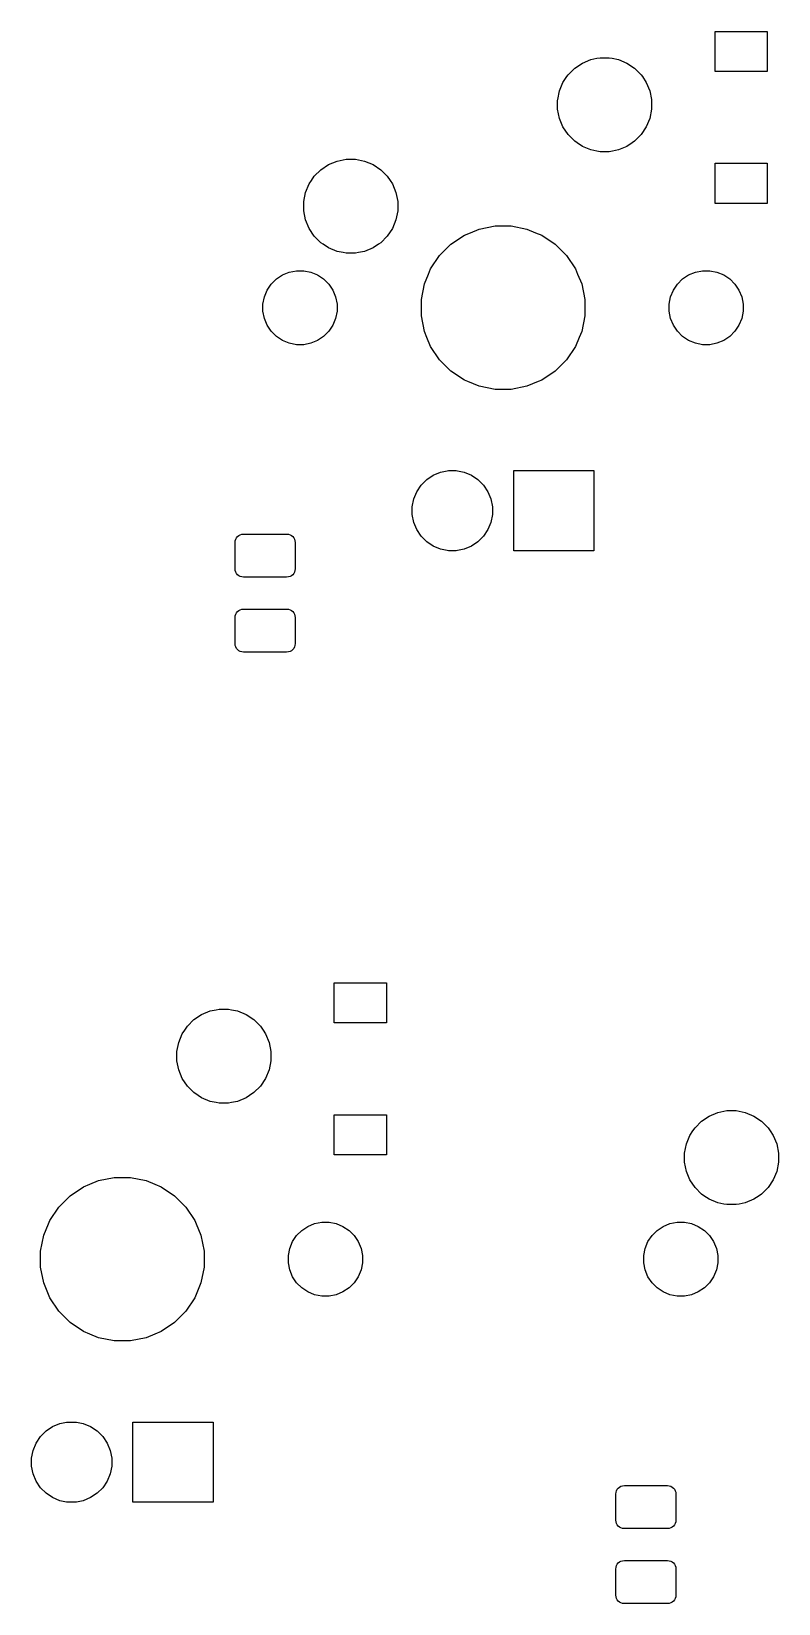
# Model space of a CAD drawing. Extents: x -9 to 373, y -109 to 9.
# Drawn here: x 288.24 to 306.93, y -32.43 to 6.91 of the extents above; entities that cross this region are included whole.
import ezdxf

# ---------------------------------------------------------------- set-up
doc = ezdxf.new("R2010")
doc.units = 0
doc.layers.add('BLACK', color=7, linetype='CONTINUOUS')

msp = doc.modelspace()

# ---------------------------------------------------------------- linework, layer by layer
at = {"layer": 'BLACK', "linetype": 'CONTINUOUS'}
for p, q in [((305.34, 5.9115), (305.34, 6.9135)), ((305.34, 6.9135), (306.642, 6.9135)), ((306.642, 6.9135), (306.642, 5.9115)), ((301.664, 5.82965), (301.828, 5.99346)), ((301.828, 5.99346), (302.02, 6.12216)), ((302.02, 6.12216), (302.234, 6.21081)), ((302.02, 6.12216), (302.02, 6.12216)), ((302.234, 6.21081), (302.386, 6.24094)), ((302.386, 6.24094), (302.462, 6.256)), ((302.462, 6.256), (302.693, 6.256)), ((302.693, 6.256), (302.769, 6.24094)), ((302.769, 6.24094), (302.921, 6.21081)), ((302.921, 6.21081), (303.135, 6.12216)), ((303.135, 6.12216), (303.135, 6.12216)), ((303.135, 6.12216), (303.327, 5.99346)), ((303.327, 5.99346), (303.491, 5.82965)), ((306.642, 5.9115), (305.34, 5.9115)), ((301.447, 5.42303), (301.535, 5.63704)), ((301.535, 5.63704), (301.634, 5.78479)), ((301.634, 5.78479), (301.664, 5.82965)), ((303.491, 5.82965), (303.521, 5.78479)), ((303.521, 5.78479), (303.62, 5.63704)), ((303.62, 5.63704), (303.708, 5.42303)), ((301.401, 5.19583), (301.405, 5.21297)), ((301.401, 4.96417), (301.401, 5.19583)), ((301.405, 5.21297), (301.447, 5.42302)), ((301.447, 5.42302), (301.447, 5.42303)), ((303.708, 5.42303), (303.708, 5.42302)), ((303.708, 5.42302), (303.75, 5.21297)), ((303.75, 5.21297), (303.753, 5.19583)), ((303.753, 5.19583), (303.753, 4.96417)), ((301.447, 4.73697), (301.401, 4.96417)), ((301.535, 4.52295), (301.447, 4.73697)), ((303.708, 4.73697), (303.62, 4.52295)), ((303.753, 4.96417), (303.708, 4.73697)), ((301.664, 4.33035), (301.535, 4.52295)), ((301.535, 4.52295), (301.535, 4.52295)), ((301.828, 4.16654), (301.664, 4.33035)), ((303.491, 4.33035), (303.327, 4.16654)), ((303.62, 4.52295), (303.491, 4.33035)), ((303.62, 4.52295), (303.62, 4.52295)), ((301.888, 4.12626), (301.828, 4.16654)), ((302.02, 4.03784), (301.888, 4.12626)), ((302.234, 3.94919), (302.02, 4.03784)), ((302.383, 3.91973), (302.234, 3.94919)), ((302.921, 3.94919), (302.772, 3.91973)), ((303.135, 4.03784), (302.921, 3.94919)), ((303.267, 4.12626), (303.135, 4.03784)), ((303.327, 4.16654), (303.267, 4.12626)), ((295.478, 3.45346), (295.67, 3.58216)), ((295.67, 3.58216), (295.884, 3.67081)), ((295.67, 3.58216), (295.67, 3.58216)), ((295.884, 3.67081), (296.036, 3.70094)), ((296.036, 3.70094), (296.112, 3.716)), ((296.112, 3.716), (296.343, 3.716)), ((296.343, 3.716), (296.419, 3.70094)), ((296.419, 3.70094), (296.571, 3.67081)), ((296.571, 3.67081), (296.785, 3.58216)), ((296.785, 3.58216), (296.785, 3.58216)), ((296.785, 3.58216), (296.977, 3.45346)), ((302.462, 3.904), (302.383, 3.91973)), ((302.693, 3.904), (302.462, 3.904)), ((302.772, 3.91973), (302.693, 3.904)), ((305.34, 2.6115), (305.34, 3.6135)), ((305.34, 3.6135), (306.642, 3.6135)), ((306.642, 3.6135), (306.642, 2.6115)), ((295.185, 3.09705), (295.242, 3.1823)), ((295.242, 3.1823), (295.314, 3.28965)), ((295.314, 3.28965), (295.478, 3.45346)), ((296.977, 3.45346), (297.141, 3.28965)), ((297.141, 3.28965), (297.213, 3.1823)), ((297.213, 3.1823), (297.27, 3.09705)), ((295.051, 2.65583), (295.097, 2.88303)), ((295.097, 2.88303), (295.185, 3.09705)), ((297.27, 3.09705), (297.358, 2.88303)), ((297.358, 2.88303), (297.404, 2.65583)), ((295.051, 2.42417), (295.051, 2.65583)), ((295.097, 2.19697), (295.051, 2.42417)), ((297.404, 2.42417), (297.358, 2.19697)), ((297.404, 2.65583), (297.404, 2.42417)), ((306.642, 2.6115), (305.34, 2.6115)), ((295.185, 1.98295), (295.097, 2.19697)), ((295.314, 1.79035), (295.185, 1.98295)), ((295.185, 1.98295), (295.185, 1.98295)), ((297.27, 1.98295), (297.141, 1.79035)), ((297.358, 2.19697), (297.27, 1.98295)), ((297.27, 1.98295), (297.27, 1.98295)), ((299.441, 1.96632), (299.836, 2.0449)), ((299.836, 2.0449), (300.239, 2.0449)), ((300.239, 2.0449), (300.634, 1.96632)), ((295.478, 1.62654), (295.314, 1.79035)), ((295.535, 1.58838), (295.478, 1.62654)), ((295.67, 1.49784), (295.535, 1.58838)), ((296.92, 1.58838), (296.785, 1.49784)), ((296.977, 1.62654), (296.92, 1.58838)), ((297.141, 1.79035), (296.977, 1.62654)), ((298.449, 1.30355), (298.734, 1.58838)), ((298.734, 1.58838), (299.069, 1.81217)), ((299.069, 1.81217), (299.223, 1.87602)), ((299.223, 1.87602), (299.441, 1.96632)), ((300.634, 1.96632), (300.852, 1.87602)), ((300.852, 1.87602), (301.006, 1.81217)), ((301.006, 1.81217), (301.341, 1.58838)), ((301.341, 1.58838), (301.626, 1.30355)), ((295.884, 1.40919), (295.67, 1.49784)), ((296.036, 1.37906), (295.884, 1.40919)), ((296.112, 1.364), (296.036, 1.37906)), ((296.343, 1.364), (296.112, 1.364)), ((296.419, 1.37906), (296.343, 1.364)), ((296.571, 1.40919), (296.419, 1.37906)), ((296.785, 1.49784), (296.571, 1.40919)), ((298.225, 0.96862), (298.449, 1.30355)), ((301.626, 1.30355), (301.85, 0.96862)), ((294.367, 0.71927), (294.519, 0.82061)), ((294.519, 0.82061), (294.687, 0.89041)), ((294.687, 0.89041), (294.866, 0.926)), ((294.866, 0.926), (295.049, 0.926)), ((295.049, 0.926), (295.228, 0.89041)), ((295.228, 0.89041), (295.396, 0.82061)), ((295.396, 0.82061), (295.548, 0.71927)), ((298.071, 0.59647), (298.173, 0.84277)), ((298.173, 0.84277), (298.225, 0.96862)), ((301.85, 0.96862), (301.902, 0.84277)), ((301.902, 0.84277), (302.004, 0.59647)), ((304.527, 0.71927), (304.679, 0.82061)), ((304.679, 0.82061), (304.847, 0.89041)), ((304.847, 0.89041), (305.026, 0.926)), ((305.026, 0.926), (305.209, 0.926)), ((305.209, 0.926), (305.388, 0.89041)), ((305.388, 0.89041), (305.556, 0.82061)), ((305.556, 0.82061), (305.708, 0.71927)), ((294.067, 0.2701), (294.137, 0.43863)), ((294.137, 0.43863), (294.238, 0.59029)), ((294.238, 0.59029), (294.367, 0.71927)), ((295.548, 0.71927), (295.677, 0.59029)), ((295.677, 0.59029), (295.778, 0.43863)), ((295.778, 0.43863), (295.848, 0.2701)), ((297.993, 0.20141), (298.071, 0.59647)), ((302.004, 0.59647), (302.082, 0.20141)), ((304.227, 0.2701), (304.297, 0.43863)), ((304.297, 0.43863), (304.398, 0.59029)), ((304.398, 0.59029), (304.527, 0.71927)), ((305.708, 0.71927), (305.837, 0.59029)), ((305.837, 0.59029), (305.938, 0.43863)), ((305.938, 0.43863), (306.008, 0.2701)), ((294.031, 0.0912), (294.067, 0.2701)), ((294.031, -0.0912), (294.031, 0.0912)), ((295.848, 0.2701), (295.883, 0.0912)), ((295.883, 0.0912), (295.883, -0.0912)), ((297.993, -0.20141), (297.993, 0.20141)), ((302.082, 0.20141), (302.082, -0.20141)), ((304.191, 0.0912), (304.227, 0.2701)), ((304.191, -0.0912), (304.191, 0.0912)), ((306.008, 0.2701), (306.043, 0.0912)), ((306.043, 0.0912), (306.043, -0.0912)), ((294.067, -0.2701), (294.031, -0.0912)), ((294.137, -0.43863), (294.067, -0.2701)), ((295.848, -0.2701), (295.778, -0.43863)), ((295.883, -0.0912), (295.848, -0.2701)), ((298.071, -0.59647), (297.993, -0.20141)), ((302.082, -0.20141), (302.004, -0.59647)), ((304.227, -0.2701), (304.191, -0.0912)), ((304.297, -0.43863), (304.227, -0.2701)), ((306.008, -0.2701), (305.938, -0.43863)), ((306.043, -0.0912), (306.008, -0.2701)), ((294.238, -0.59029), (294.137, -0.43863)), ((294.367, -0.71927), (294.238, -0.59029)), ((294.519, -0.82061), (294.367, -0.71927)), ((295.548, -0.71927), (295.396, -0.82061)), ((295.677, -0.59029), (295.548, -0.71927)), ((295.778, -0.43863), (295.677, -0.59029)), ((298.133, -0.74583), (298.071, -0.59647)), ((298.225, -0.96862), (298.133, -0.74583)), ((301.942, -0.74583), (301.85, -0.96862)), ((302.004, -0.59647), (301.942, -0.74583)), ((304.398, -0.59029), (304.297, -0.43863)), ((304.527, -0.71927), (304.398, -0.59029)), ((304.679, -0.82061), (304.527, -0.71927)), ((305.708, -0.71927), (305.556, -0.82061)), ((305.837, -0.59029), (305.708, -0.71927)), ((305.938, -0.43863), (305.837, -0.59029)), ((294.687, -0.89041), (294.519, -0.82061)), ((294.866, -0.926), (294.687, -0.89041)), ((295.049, -0.926), (294.866, -0.926)), ((295.228, -0.89041), (295.049, -0.926)), ((295.396, -0.82061), (295.228, -0.89041)), ((298.449, -1.30355), (298.225, -0.96862)), ((301.85, -0.96862), (301.626, -1.30355)), ((304.847, -0.89041), (304.679, -0.82061)), ((305.026, -0.926), (304.847, -0.89041)), ((305.209, -0.926), (305.026, -0.926)), ((305.388, -0.89041), (305.209, -0.926)), ((305.556, -0.82061), (305.388, -0.89041)), ((298.734, -1.58838), (298.449, -1.30355)), ((301.626, -1.30355), (301.341, -1.58838)), ((299.069, -1.81217), (298.734, -1.58838)), ((299.159, -1.8494), (299.069, -1.81217)), ((299.441, -1.96632), (299.159, -1.8494)), ((299.836, -2.0449), (299.441, -1.96632)), ((300.634, -1.96632), (300.239, -2.0449)), ((300.916, -1.8494), (300.634, -1.96632)), ((301.006, -1.81217), (300.916, -1.8494)), ((301.341, -1.58838), (301.006, -1.81217)), ((300.239, -2.0449), (299.836, -2.0449)), ((297.988, -4.44031), (298.128, -4.30053)), ((298.128, -4.30053), (298.292, -4.19071)), ((298.292, -4.19071), (298.475, -4.11506)), ((298.475, -4.11506), (298.641, -4.08199)), ((298.641, -4.08199), (298.669, -4.0765)), ((298.669, -4.0765), (298.866, -4.0765)), ((298.866, -4.0765), (298.894, -4.08199)), ((298.894, -4.08199), (299.06, -4.11506)), ((299.06, -4.11506), (299.243, -4.19071)), ((299.243, -4.19071), (299.407, -4.30053)), ((299.407, -4.30053), (299.547, -4.44031)), ((300.304, -6.0835), (300.304, -4.0765)), ((300.304, -4.0765), (302.311, -4.0765)), ((302.311, -4.0765), (302.311, -6.0835)), ((297.803, -4.78729), (297.878, -4.60466)), ((297.878, -4.60466), (297.988, -4.44031)), ((299.547, -4.44031), (299.657, -4.60466)), ((299.657, -4.60466), (299.732, -4.78729)), ((297.764, -4.98116), (297.803, -4.78729)), ((297.764, -5.17884), (297.764, -4.98116)), ((299.732, -4.78729), (299.771, -4.98116)), ((299.771, -4.98116), (299.771, -5.17884)), ((297.803, -5.37271), (297.764, -5.17884)), ((297.878, -5.55534), (297.803, -5.37271)), ((299.732, -5.37271), (299.657, -5.55534)), ((299.771, -5.17884), (299.732, -5.37271)), ((293.333, -5.88064), (293.338, -5.83428)), ((293.333, -6.53186), (293.333, -5.88064)), ((293.338, -5.83428), (293.35, -5.79561)), ((293.35, -5.79561), (293.369, -5.75997)), ((293.369, -5.75997), (293.394, -5.72873)), ((293.394, -5.72873), (293.426, -5.7031)), ((293.426, -5.7031), (293.461, -5.68405)), ((293.461, -5.68405), (293.5, -5.67231)), ((293.5, -5.67231), (293.546, -5.66775)), ((293.546, -5.66775), (294.622, -5.66775)), ((294.622, -5.66775), (294.669, -5.67231)), ((294.669, -5.67231), (294.708, -5.68405)), ((294.708, -5.68405), (294.743, -5.7031)), ((294.743, -5.7031), (294.774, -5.72873)), ((294.774, -5.72873), (294.8, -5.75997)), ((294.8, -5.75997), (294.819, -5.79561)), ((294.819, -5.79561), (294.831, -5.83428)), ((294.831, -5.83428), (294.835, -5.88064)), ((294.835, -5.88064), (294.835, -6.53186)), ((297.988, -5.71969), (297.878, -5.55534)), ((298.128, -5.85947), (297.988, -5.71969)), ((298.292, -5.96929), (298.128, -5.85947)), ((299.407, -5.85947), (299.243, -5.96929)), ((299.547, -5.71969), (299.407, -5.85947)), ((299.657, -5.55534), (299.547, -5.71969)), ((298.475, -6.04494), (298.292, -5.96929)), ((298.641, -6.07801), (298.475, -6.04494)), ((298.669, -6.0835), (298.641, -6.07801)), ((298.866, -6.0835), (298.669, -6.0835)), ((298.894, -6.07801), (298.866, -6.0835)), ((299.06, -6.04494), (298.894, -6.07801)), ((299.243, -5.96929), (299.06, -6.04494)), ((302.311, -6.0835), (300.304, -6.0835)), ((293.338, -6.57822), (293.333, -6.53186)), ((293.35, -6.61689), (293.338, -6.57822)), ((293.369, -6.65253), (293.35, -6.61689)), ((293.394, -6.68377), (293.369, -6.65253)), ((293.426, -6.7094), (293.394, -6.68377)), ((294.774, -6.68377), (294.743, -6.7094)), ((294.8, -6.65253), (294.774, -6.68377)), ((294.819, -6.61689), (294.8, -6.65253)), ((294.831, -6.57822), (294.819, -6.61689)), ((294.835, -6.53186), (294.831, -6.57822)), ((293.461, -6.72845), (293.426, -6.7094)), ((293.5, -6.74018), (293.461, -6.72845)), ((293.546, -6.74475), (293.5, -6.74018)), ((294.622, -6.74475), (293.546, -6.74475)), ((294.669, -6.74018), (294.622, -6.74475)), ((294.708, -6.72845), (294.669, -6.74018)), ((294.743, -6.7094), (294.708, -6.72845)), ((293.333, -7.75564), (293.338, -7.70928)), ((293.333, -8.40686), (293.333, -7.75564)), ((293.338, -7.70928), (293.35, -7.67061)), ((293.35, -7.67061), (293.369, -7.63497)), ((293.369, -7.63497), (293.394, -7.60373)), ((293.394, -7.60373), (293.426, -7.5781)), ((293.426, -7.5781), (293.461, -7.55905)), ((293.461, -7.55905), (293.5, -7.54731)), ((293.5, -7.54731), (293.546, -7.54275)), ((293.546, -7.54275), (294.622, -7.54275)), ((294.622, -7.54275), (294.669, -7.54731)), ((294.669, -7.54731), (294.708, -7.55905)), ((294.708, -7.55905), (294.743, -7.5781)), ((294.743, -7.5781), (294.774, -7.60373)), ((294.774, -7.60373), (294.8, -7.63497)), ((294.8, -7.63497), (294.819, -7.67061)), ((294.819, -7.67061), (294.831, -7.70928)), ((294.831, -7.70928), (294.835, -7.75564)), ((294.835, -7.75564), (294.835, -8.40686)), ((293.338, -8.45322), (293.333, -8.40686)), ((293.35, -8.49189), (293.338, -8.45322)), ((293.369, -8.52753), (293.35, -8.49189)), ((293.394, -8.55877), (293.369, -8.52753)), ((293.426, -8.5844), (293.394, -8.55877)), ((293.461, -8.60345), (293.426, -8.5844)), ((293.5, -8.61519), (293.461, -8.60345)), ((293.546, -8.61975), (293.5, -8.61519)), ((294.622, -8.61975), (293.546, -8.61975)), ((294.669, -8.61519), (294.622, -8.61975)), ((294.708, -8.60345), (294.669, -8.61519)), ((294.743, -8.5844), (294.708, -8.60345)), ((294.774, -8.55877), (294.743, -8.5844)), ((294.8, -8.52753), (294.774, -8.55877)), ((294.819, -8.49189), (294.8, -8.52753)), ((294.831, -8.45322), (294.819, -8.49189)), ((294.835, -8.40686), (294.831, -8.45322)), ((295.815, -17.901), (295.815, -16.899)), ((295.815, -16.899), (297.117, -16.899)), ((297.117, -16.899), (297.117, -17.901)), ((292.303, -17.819), (292.495, -17.6903)), ((292.495, -17.6903), (292.709, -17.6017)), ((292.495, -17.6903), (292.495, -17.6903)), ((292.709, -17.6017), (292.861, -17.5716)), ((292.861, -17.5716), (292.937, -17.5565)), ((292.937, -17.5565), (293.168, -17.5565)), ((293.168, -17.5565), (293.244, -17.5716)), ((293.244, -17.5716), (293.396, -17.6017)), ((293.396, -17.6017), (293.61, -17.6903)), ((293.61, -17.6903), (293.61, -17.6903)), ((293.61, -17.6903), (293.802, -17.819)), ((292.01, -18.1755), (292.072, -18.0829)), ((292.072, -18.0829), (292.139, -17.9828)), ((292.139, -17.9828), (292.303, -17.819)), ((293.802, -17.819), (293.966, -17.9828)), ((293.966, -17.9828), (294.033, -18.0829)), ((294.033, -18.0829), (294.095, -18.1755)), ((297.117, -17.901), (295.815, -17.901)), ((291.876, -18.6167), (291.922, -18.3895)), ((291.922, -18.3895), (292.01, -18.1755)), ((294.095, -18.1755), (294.183, -18.3895)), ((294.183, -18.3895), (294.228, -18.6167)), ((291.876, -18.8483), (291.876, -18.6167)), ((291.922, -19.0755), (291.876, -18.8483)), ((294.228, -18.8483), (294.183, -19.0755)), ((294.228, -18.6167), (294.228, -18.8483)), ((292.01, -19.2895), (291.922, -19.0755)), ((294.183, -19.0755), (294.095, -19.2895)), ((292.139, -19.4822), (292.01, -19.2895)), ((292.01, -19.2895), (292.01, -19.2895)), ((292.303, -19.646), (292.139, -19.4822)), ((292.412, -19.7191), (292.303, -19.646)), ((293.802, -19.646), (293.693, -19.7191)), ((293.966, -19.4822), (293.802, -19.646)), ((294.095, -19.2895), (293.966, -19.4822)), ((294.095, -19.2895), (294.095, -19.2895)), ((292.495, -19.7747), (292.412, -19.7191)), ((292.709, -19.8633), (292.495, -19.7747)), ((292.861, -19.8934), (292.709, -19.8633)), ((292.937, -19.9085), (292.861, -19.8934)), ((293.168, -19.9085), (292.937, -19.9085)), ((293.244, -19.8934), (293.168, -19.9085)), ((293.396, -19.8633), (293.244, -19.8934)), ((293.61, -19.7747), (293.396, -19.8633)), ((293.693, -19.7191), (293.61, -19.7747)), ((295.815, -21.201), (295.815, -20.199)), ((295.815, -20.199), (297.117, -20.199)), ((297.117, -20.199), (297.117, -21.201)), ((304.839, -20.5228), (305.003, -20.359)), ((305.003, -20.359), (305.195, -20.2303)), ((305.195, -20.2303), (305.409, -20.1417)), ((305.195, -20.2303), (305.195, -20.2303)), ((305.409, -20.1417), (305.561, -20.1116)), ((305.561, -20.1116), (305.637, -20.0965)), ((305.637, -20.0965), (305.868, -20.0965)), ((305.868, -20.0965), (305.944, -20.1116)), ((305.944, -20.1116), (306.096, -20.1417)), ((306.096, -20.1417), (306.31, -20.2303)), ((306.31, -20.2303), (306.31, -20.2303)), ((306.31, -20.2303), (306.502, -20.359)), ((306.502, -20.359), (306.666, -20.5228)), ((304.622, -20.9295), (304.71, -20.7155)), ((304.71, -20.7155), (304.785, -20.6043)), ((304.785, -20.6043), (304.839, -20.5228)), ((306.666, -20.5228), (306.72, -20.6043)), ((306.72, -20.6043), (306.795, -20.7155)), ((306.795, -20.7155), (306.883, -20.9295)), ((297.117, -21.201), (295.815, -21.201)), ((304.577, -21.1567), (304.622, -20.9295)), ((304.577, -21.3883), (304.577, -21.1567)), ((306.883, -20.9295), (306.928, -21.1567)), ((306.928, -21.1567), (306.928, -21.3883)), ((304.622, -21.6155), (304.577, -21.3883)), ((304.71, -21.8295), (304.622, -21.6155)), ((306.883, -21.6155), (306.795, -21.8295)), ((306.928, -21.3883), (306.883, -21.6155)), ((289.209, -22.2241), (289.544, -22.0003)), ((289.544, -22.0003), (289.698, -21.9365)), ((289.698, -21.9365), (289.916, -21.8462)), ((289.916, -21.8462), (290.311, -21.7676)), ((290.311, -21.7676), (290.714, -21.7676)), ((290.714, -21.7676), (291.109, -21.8462)), ((291.109, -21.8462), (291.327, -21.9365)), ((291.327, -21.9365), (291.481, -22.0003)), ((291.481, -22.0003), (291.816, -22.2241)), ((304.839, -22.0222), (304.71, -21.8295)), ((304.71, -21.8295), (304.71, -21.8295)), ((305.003, -22.186), (304.839, -22.0222)), ((306.666, -22.0222), (306.502, -22.186)), ((306.795, -21.8295), (306.666, -22.0222)), ((306.795, -21.8295), (306.795, -21.8295)), ((288.924, -22.509), (289.209, -22.2241)), ((291.816, -22.2241), (292.101, -22.509)), ((305.06, -22.2241), (305.003, -22.186)), ((305.195, -22.3147), (305.06, -22.2241)), ((305.409, -22.4033), (305.195, -22.3147)), ((305.561, -22.4334), (305.409, -22.4033)), ((306.096, -22.4033), (305.944, -22.4334)), ((306.31, -22.3147), (306.096, -22.4033)), ((306.445, -22.2241), (306.31, -22.3147)), ((306.502, -22.186), (306.445, -22.2241)), ((288.7, -22.8439), (288.924, -22.509)), ((292.101, -22.509), (292.325, -22.8439)), ((305.637, -22.4485), (305.561, -22.4334)), ((305.868, -22.4485), (305.637, -22.4485)), ((305.944, -22.4334), (305.868, -22.4485)), ((288.546, -23.216), (288.665, -22.929)), ((288.665, -22.929), (288.7, -22.8439)), ((292.325, -22.8439), (292.36, -22.929)), ((292.36, -22.929), (292.479, -23.216)), ((294.873, -23.2222), (295.002, -23.0932)), ((295.002, -23.0932), (295.154, -22.9919)), ((295.154, -22.9919), (295.322, -22.9221)), ((295.322, -22.9221), (295.501, -22.8865)), ((295.501, -22.8865), (295.684, -22.8865)), ((295.684, -22.8865), (295.863, -22.9221)), ((295.863, -22.9221), (296.031, -22.9919)), ((296.031, -22.9919), (296.183, -23.0932)), ((296.183, -23.0932), (296.312, -23.2222)), ((303.763, -23.2222), (303.892, -23.0932)), ((303.892, -23.0932), (304.044, -22.9919)), ((304.044, -22.9919), (304.212, -22.9221)), ((304.212, -22.9221), (304.391, -22.8865)), ((304.391, -22.8865), (304.574, -22.8865)), ((304.574, -22.8865), (304.753, -22.9221)), ((304.753, -22.9221), (304.921, -22.9919)), ((304.921, -22.9919), (305.073, -23.0932)), ((305.073, -23.0932), (305.202, -23.2222)), ((288.468, -23.6111), (288.546, -23.216)), ((292.479, -23.216), (292.557, -23.6111)), ((294.666, -23.7213), (294.702, -23.5424)), ((294.702, -23.5424), (294.772, -23.3739)), ((294.772, -23.3739), (294.873, -23.2222)), ((296.312, -23.2222), (296.413, -23.3739)), ((296.413, -23.3739), (296.483, -23.5424)), ((296.483, -23.5424), (296.518, -23.7213)), ((303.556, -23.7213), (303.592, -23.5424)), ((303.592, -23.5424), (303.662, -23.3739)), ((303.662, -23.3739), (303.763, -23.2222)), ((305.202, -23.2222), (305.303, -23.3739)), ((305.303, -23.3739), (305.373, -23.5424)), ((305.373, -23.5424), (305.409, -23.7213)), ((288.468, -24.0139), (288.468, -23.6111)), ((292.557, -23.6111), (292.557, -24.0139)), ((294.666, -23.9037), (294.666, -23.7213)), ((294.702, -24.0826), (294.666, -23.9037)), ((296.518, -23.9037), (296.483, -24.0826)), ((296.518, -23.7213), (296.518, -23.9037)), ((303.556, -23.9037), (303.556, -23.7213)), ((303.592, -24.0826), (303.556, -23.9037)), ((305.409, -23.9037), (305.373, -24.0826)), ((305.409, -23.7213), (305.409, -23.9037)), ((288.546, -24.409), (288.468, -24.0139)), ((292.557, -24.0139), (292.479, -24.409)), ((294.772, -24.2511), (294.702, -24.0826)), ((294.873, -24.4028), (294.772, -24.2511)), ((296.413, -24.2511), (296.312, -24.4028)), ((296.483, -24.0826), (296.413, -24.2511)), ((303.662, -24.2511), (303.592, -24.0826)), ((303.763, -24.4028), (303.662, -24.2511)), ((305.303, -24.2511), (305.202, -24.4028)), ((305.373, -24.0826), (305.303, -24.2511)), ((288.597, -24.5318), (288.546, -24.409)), ((288.7, -24.7811), (288.597, -24.5318)), ((288.924, -25.116), (288.7, -24.7811)), ((292.325, -24.7811), (292.101, -25.116)), ((292.428, -24.5318), (292.325, -24.7811)), ((292.479, -24.409), (292.428, -24.5318)), ((295.002, -24.5318), (294.873, -24.4028)), ((295.154, -24.6331), (295.002, -24.5318)), ((295.322, -24.7029), (295.154, -24.6331)), ((295.501, -24.7385), (295.322, -24.7029)), ((295.684, -24.7385), (295.501, -24.7385)), ((295.863, -24.7029), (295.684, -24.7385)), ((296.031, -24.6331), (295.863, -24.7029)), ((296.183, -24.5318), (296.031, -24.6331)), ((296.312, -24.4028), (296.183, -24.5318)), ((303.892, -24.5318), (303.763, -24.4028)), ((304.044, -24.6331), (303.892, -24.5318)), ((304.212, -24.7029), (304.044, -24.6331)), ((304.391, -24.7385), (304.212, -24.7029)), ((304.574, -24.7385), (304.391, -24.7385)), ((304.753, -24.7029), (304.574, -24.7385)), ((304.921, -24.6331), (304.753, -24.7029)), ((305.073, -24.5318), (304.921, -24.6331)), ((305.202, -24.4028), (305.073, -24.5318)), ((289.209, -25.4009), (288.924, -25.116)), ((292.101, -25.116), (291.816, -25.4009)), ((289.544, -25.6247), (289.209, -25.4009)), ((291.816, -25.4009), (291.481, -25.6247)), ((289.698, -25.6885), (289.544, -25.6247)), ((289.916, -25.7788), (289.698, -25.6885)), ((290.311, -25.8574), (289.916, -25.7788)), ((290.714, -25.8574), (290.311, -25.8574)), ((291.109, -25.7788), (290.714, -25.8574)), ((291.327, -25.6885), (291.109, -25.7788)), ((291.481, -25.6247), (291.327, -25.6885)), ((288.767, -28.0032), (288.95, -27.9276)), ((288.95, -27.9276), (289.116, -27.8945)), ((289.116, -27.8945), (289.144, -27.889)), ((289.144, -27.889), (289.341, -27.889)), ((289.341, -27.889), (289.369, -27.8945)), ((289.369, -27.8945), (289.535, -27.9276)), ((289.535, -27.9276), (289.718, -28.0032)), ((290.779, -29.896), (290.779, -27.889)), ((290.779, -27.889), (292.786, -27.889)), ((292.786, -27.889), (292.786, -29.896)), ((288.353, -28.4172), (288.463, -28.2528)), ((288.463, -28.2528), (288.603, -28.113)), ((288.603, -28.113), (288.767, -28.0032)), ((289.718, -28.0032), (289.882, -28.113)), ((289.882, -28.113), (290.022, -28.2528)), ((290.022, -28.2528), (290.132, -28.4172)), ((288.239, -28.7937), (288.278, -28.5998)), ((288.278, -28.5998), (288.353, -28.4172)), ((290.132, -28.4172), (290.207, -28.5998)), ((290.207, -28.5998), (290.246, -28.7937)), ((288.239, -28.9913), (288.239, -28.7937)), ((288.278, -29.1852), (288.239, -28.9913)), ((290.246, -28.9913), (290.207, -29.1852)), ((290.246, -28.7937), (290.246, -28.9913)), ((288.353, -29.3678), (288.278, -29.1852)), ((288.463, -29.5322), (288.353, -29.3678)), ((290.132, -29.3678), (290.022, -29.5322)), ((290.207, -29.1852), (290.132, -29.3678)), ((302.951, -29.5156), (302.986, -29.4965)), ((302.986, -29.4965), (303.025, -29.4848)), ((303.025, -29.4848), (303.071, -29.4802)), ((303.071, -29.4802), (304.147, -29.4802)), ((304.147, -29.4802), (304.194, -29.4848)), ((304.194, -29.4848), (304.233, -29.4965)), ((304.233, -29.4965), (304.268, -29.5156)), ((288.603, -29.672), (288.463, -29.5322)), ((288.767, -29.7818), (288.603, -29.672)), ((288.95, -29.8574), (288.767, -29.7818)), ((289.116, -29.8905), (288.95, -29.8574)), ((289.144, -29.896), (289.116, -29.8905)), ((289.341, -29.896), (289.144, -29.896)), ((289.369, -29.8905), (289.341, -29.896)), ((289.535, -29.8574), (289.369, -29.8905)), ((289.718, -29.7818), (289.535, -29.8574)), ((289.882, -29.672), (289.718, -29.7818)), ((290.022, -29.5322), (289.882, -29.672)), ((292.786, -29.896), (290.779, -29.896)), ((302.858, -29.6931), (302.863, -29.6468)), ((302.858, -30.3444), (302.858, -29.6931)), ((302.863, -29.6468), (302.875, -29.6081)), ((302.875, -29.6081), (302.894, -29.5725)), ((302.894, -29.5725), (302.919, -29.5412)), ((302.919, -29.5412), (302.951, -29.5156)), ((304.268, -29.5156), (304.299, -29.5412)), ((304.299, -29.5412), (304.325, -29.5725)), ((304.325, -29.5725), (304.344, -29.6081)), ((304.344, -29.6081), (304.356, -29.6468)), ((304.356, -29.6468), (304.36, -29.6931)), ((304.36, -29.6931), (304.36, -30.3444)), ((302.863, -30.3907), (302.858, -30.3444)), ((302.875, -30.4294), (302.863, -30.3907)), ((302.894, -30.465), (302.875, -30.4294)), ((302.919, -30.4963), (302.894, -30.465)), ((302.951, -30.5219), (302.919, -30.4963)), ((302.986, -30.541), (302.951, -30.5219)), ((303.025, -30.5527), (302.986, -30.541)), ((303.071, -30.5572), (303.025, -30.5527)), ((304.147, -30.5572), (303.071, -30.5572)), ((304.194, -30.5527), (304.147, -30.5572)), ((304.233, -30.541), (304.194, -30.5527)), ((304.268, -30.5219), (304.233, -30.541)), ((304.299, -30.4963), (304.268, -30.5219)), ((304.325, -30.465), (304.299, -30.4963)), ((304.344, -30.4294), (304.325, -30.465)), ((304.356, -30.3907), (304.344, -30.4294)), ((304.36, -30.3444), (304.356, -30.3907)), ((302.875, -31.4831), (302.894, -31.4475)), ((302.894, -31.4475), (302.919, -31.4162)), ((302.919, -31.4162), (302.951, -31.3906)), ((302.951, -31.3906), (302.986, -31.3715)), ((302.986, -31.3715), (303.025, -31.3598)), ((303.025, -31.3598), (303.071, -31.3552)), ((303.071, -31.3552), (304.147, -31.3552)), ((304.147, -31.3552), (304.194, -31.3598)), ((304.194, -31.3598), (304.233, -31.3715)), ((304.233, -31.3715), (304.268, -31.3906)), ((304.268, -31.3906), (304.299, -31.4162)), ((304.299, -31.4162), (304.325, -31.4475)), ((304.325, -31.4475), (304.344, -31.4831)), ((302.858, -31.5681), (302.863, -31.5218)), ((302.858, -32.2194), (302.858, -31.5681)), ((302.863, -31.5218), (302.875, -31.4831)), ((304.344, -31.4831), (304.356, -31.5218)), ((304.356, -31.5218), (304.36, -31.5681)), ((304.36, -31.5681), (304.36, -32.2194)), ((302.863, -32.2657), (302.858, -32.2194)), ((304.36, -32.2194), (304.356, -32.2657)), ((302.875, -32.3044), (302.863, -32.2657)), ((302.894, -32.34), (302.875, -32.3044)), ((302.919, -32.3713), (302.894, -32.34)), ((302.951, -32.3969), (302.919, -32.3713)), ((302.986, -32.416), (302.951, -32.3969)), ((303.025, -32.4277), (302.986, -32.416)), ((303.071, -32.4322), (303.025, -32.4277)), ((304.147, -32.4322), (303.071, -32.4322)), ((304.194, -32.4277), (304.147, -32.4322)), ((304.233, -32.416), (304.194, -32.4277)), ((304.268, -32.3969), (304.233, -32.416)), ((304.299, -32.3713), (304.268, -32.3969)), ((304.325, -32.34), (304.299, -32.3713)), ((304.344, -32.3044), (304.325, -32.34)), ((304.356, -32.2657), (304.344, -32.3044))]:
    msp.add_line(p, q, dxfattribs=at)

doc.saveas('drawing.dxf')
